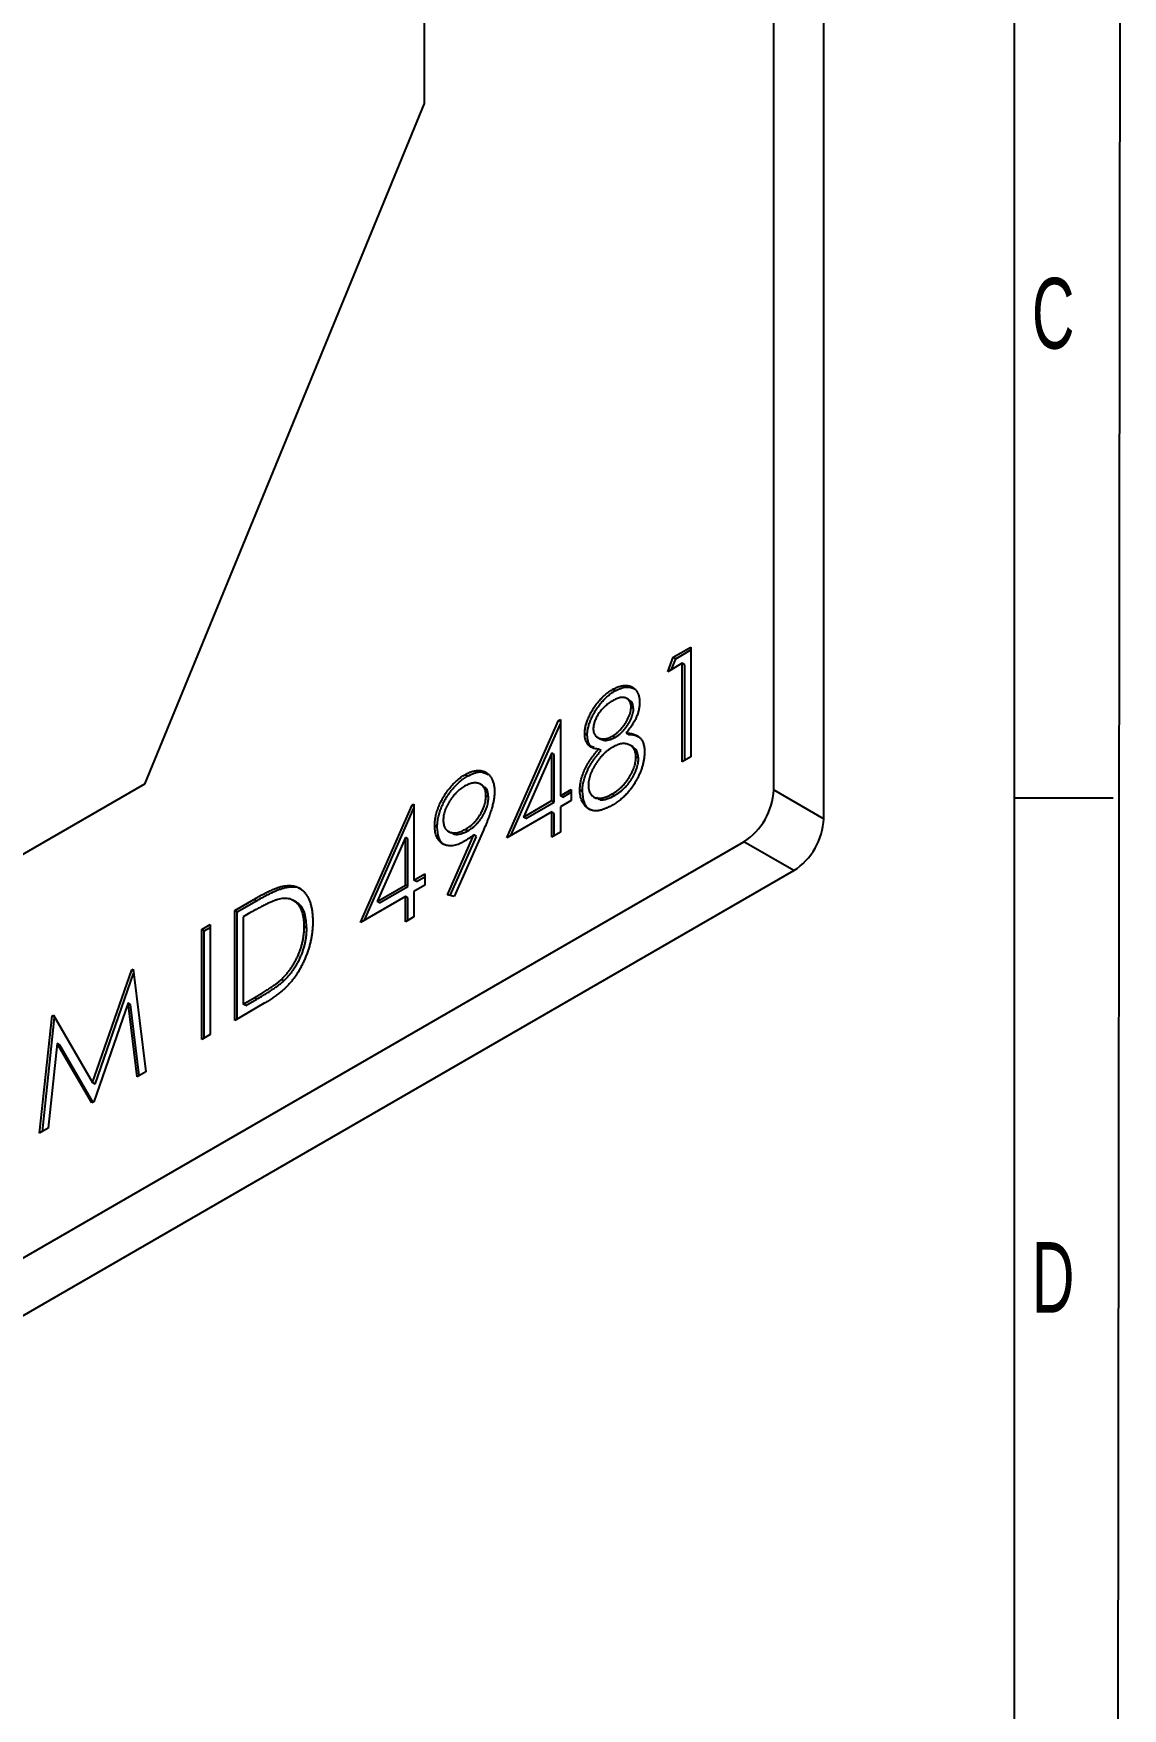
# Model space of a CAD drawing. Header units: millimetres. Extents: x 10 to 411, y 8 to 288.
# Drawn here: x 372 to 410.6, y 150.4 to 209.7 of the extents above; entities that cross this region are included whole.
import ezdxf

# ---------------------------------------------------------------- set-up
doc = ezdxf.new("R2010")
doc.units = ezdxf.units.MM
doc.layers.add('SLD-0', color=179, linetype='Continuous')
doc.styles.add('SLDTEXTSTYLE2', font='TXT', dxfattribs={"width": 0.623711})

msp = doc.modelspace()

# ---------------------------------------------------------------- linework, layer by layer
at = {"color": 7, "linetype": 'Continuous', "lineweight": 25}
for p, q in [((398.2244, 182.9086), (398.2244, 279.5053)), ((399.9922, 181.8881), (399.9922, 278.4848)), ((385.85, 272.3618), (385.85, 207.2018)), ((385.85, 207.2018), (375.9505, 183.1148)), ((394.6656, 187.6008), (395.2882, 187.9602)), ((395.2882, 187.9602), (395.2882, 184.0714)), ((394.4679, 187.0878), (394.6656, 187.6008)), ((394.986, 187.3869), (394.4679, 187.0878)), ((394.6069, 187.168), (394.7539, 187.5497)), ((394.7539, 187.5497), (394.6656, 187.6008)), ((394.7539, 187.5497), (395.2882, 187.8582)), ((394.986, 183.897), (394.986, 187.3869)), ((395.0744, 187.3359), (394.986, 187.3869)), ((395.0744, 183.948), (395.0744, 187.3359)), ((392.6074, 186.4103), (392.519, 186.4613)), ((393.1161, 186.0867), (393.0056, 186.1505)), ((393.2611, 185.7921), (393.1727, 185.8431)), ((388.7689, 181.2053), (390.6072, 185.3576)), ((388.918, 181.2914), (390.6686, 185.2456)), ((390.6072, 185.3576), (390.6686, 185.3931)), ((390.6686, 185.3222), (390.6072, 185.3576)), ((390.6686, 185.3931), (390.6686, 182.7008)), ((391.6204, 184.8426), (391.532, 184.8936)), ((391.9769, 184.7676), (392.0874, 184.7038)), ((392.6027, 184.7623), (392.5143, 184.8133)), ((393.085, 184.8639), (392.9966, 184.9149)), ((393.2445, 184.4271), (393.134, 184.4909)), ((390.3663, 184.2152), (389.3625, 181.9469)), ((390.3663, 182.5264), (390.3663, 184.2152)), ((390.4547, 184.1642), (390.3663, 184.2152)), ((390.4547, 182.4753), (390.4547, 184.1642)), ((392.1122, 184.3023), (392.0238, 184.3534)), ((393.4338, 184.0245), (393.3454, 184.0755)), ((395.2882, 184.0714), (394.986, 183.897)), ((387.3819, 183.3937), (387.2935, 183.4447)), ((375.9505, 183.1148), (360.3942, 174.1343)), ((387.9509, 183.043), (387.8405, 183.1068)), ((388.1233, 182.65), (388.0349, 182.7011)), ((390.6686, 182.7008), (391.0571, 182.9251)), ((390.757, 182.6498), (390.6686, 182.7008)), ((390.757, 182.6498), (391.0571, 182.8231)), ((391.0571, 182.9251), (391.0571, 182.5263)), ((391.4477, 182.8531), (391.3594, 182.9041)), ((391.8389, 182.6636), (391.9494, 182.5998)), ((392.5905, 182.7112), (392.5021, 182.7622)), ((398.2244, 182.9086), (399.9922, 181.8881)), ((383.588, 178.2144), (385.4263, 182.3667)), ((383.7371, 178.3005), (385.4876, 182.2547)), ((385.4263, 182.3667), (385.4876, 182.4022)), ((385.4876, 182.3313), (385.4263, 182.3667)), ((385.4876, 182.4022), (385.4876, 179.7099)), ((390.3663, 182.1275), (388.7689, 181.2053)), ((389.3625, 181.9469), (390.3663, 182.5264)), ((389.4509, 181.8959), (390.4547, 182.4753)), ((390.4547, 182.4753), (390.3663, 182.5264)), ((390.3663, 181.2301), (390.3663, 182.1275)), ((390.4547, 182.0765), (390.3663, 182.1275)), ((390.4547, 181.2811), (390.4547, 182.0765)), ((391.0571, 182.5263), (390.6686, 182.302)), ((390.6686, 182.302), (390.6686, 181.4046)), ((386.31, 181.5838), (386.2216, 181.6348)), ((386.6966, 181.4437), (386.8071, 181.3799)), ((387.9493, 181.4862), (386.9124, 179.1365)), ((387.3974, 181.4582), (387.3091, 181.5093)), ((389.4509, 181.8959), (389.3625, 181.9469)), ((261.3992, 102.6963), (397.1637, 181.0715)), ((385.1854, 181.2244), (384.1816, 178.956)), ((385.1854, 179.5355), (385.1854, 181.2244)), ((385.2738, 181.1733), (385.1854, 181.2244)), ((385.2738, 179.4845), (385.2738, 181.1733)), ((386.6709, 179.191), (387.6072, 181.3122)), ((386.7717, 179.1682), (387.6956, 181.2611)), ((387.6956, 181.2611), (387.6072, 181.3122)), ((390.6686, 181.4046), (390.3663, 181.2301)), ((398.9315, 180.0509), (397.1637, 181.0715)), ((263.167, 101.6758), (398.9315, 180.0509)), ((385.4876, 179.7099), (385.8762, 179.9343)), ((385.576, 179.6589), (385.4876, 179.7099)), ((385.576, 179.6589), (385.8762, 179.8322)), ((385.8762, 179.9343), (385.8762, 179.5354)), ((380.978, 179.4568), (380.8896, 179.5078)), ((385.1854, 179.1366), (383.588, 178.2144)), ((384.1816, 178.956), (385.1854, 179.5355)), ((384.27, 178.905), (385.2738, 179.4845)), ((385.2738, 179.4845), (385.1854, 179.5355)), ((385.1854, 178.2392), (385.1854, 179.1366)), ((385.2738, 179.0856), (385.1854, 179.1366)), ((385.2738, 178.2902), (385.2738, 179.0856)), ((385.8762, 179.5354), (385.4876, 179.3111)), ((385.4876, 179.3111), (385.4876, 178.4137)), ((386.9124, 179.1365), (386.6709, 179.191)), ((379.141, 178.6386), (379.821, 179.0312)), ((379.141, 174.7499), (379.141, 178.6386)), ((379.2294, 178.5876), (379.141, 178.6386)), ((379.2294, 178.5876), (379.9094, 178.9802)), ((379.2294, 174.8009), (379.2294, 178.5876)), ((379.68, 178.5509), (379.4432, 178.4143)), ((379.9094, 178.9802), (379.821, 179.0312)), ((381.3315, 178.9302), (381.221, 178.994)), ((384.27, 178.905), (384.1816, 178.956)), ((377.9753, 177.9657), (378.2775, 178.1402)), ((377.9753, 174.0769), (377.9753, 177.9657)), ((378.0637, 177.9147), (377.9753, 177.9657)), ((378.0637, 177.9147), (378.2775, 178.0381)), ((378.0637, 174.1279), (378.0637, 177.9147)), ((378.2775, 178.1402), (378.2775, 174.2514)), ((379.4432, 178.4143), (379.4432, 175.3232)), ((381.6903, 178.0156), (381.602, 178.0666)), ((385.4876, 178.4137), (385.1854, 178.2392)), ((374.1112, 172.5442), (375.4982, 176.5357)), ((374.1996, 172.4932), (375.5606, 176.41)), ((375.4982, 176.5357), (375.542, 176.561)), ((375.5488, 176.5065), (375.4982, 176.5357)), ((375.542, 176.561), (375.9893, 172.9304)), ((380.8808, 176.15), (380.7924, 176.201)), ((379.4432, 175.3232), (379.8298, 175.5463)), ((379.5316, 175.2722), (379.9182, 175.4953)), ((379.9182, 175.4953), (379.8298, 175.5463)), ((372.2331, 170.762), (372.6777, 174.9074)), ((372.6777, 174.9074), (372.7209, 174.9324)), ((372.7646, 174.8573), (372.6777, 174.9074)), ((372.7209, 174.9324), (374.1112, 172.5442)), ((375.3633, 175.3672), (374.1476, 171.8672)), ((375.6857, 172.7552), (375.3633, 175.3672)), ((375.4517, 175.3162), (375.3633, 175.3672)), ((375.7624, 172.7994), (375.4517, 175.3162)), ((380.1846, 175.3523), (379.141, 174.7499)), ((379.5316, 175.2722), (379.4432, 175.3232)), ((372.3332, 170.8198), (372.7659, 174.855)), ((372.8592, 173.9278), (372.5374, 170.9377)), ((374.0795, 171.8279), (372.8592, 173.9278)), ((372.9475, 173.8768), (372.8592, 173.9278)), ((374.1235, 171.8533), (372.9475, 173.8768)), ((378.2775, 174.2514), (377.9753, 174.0769)), ((374.1996, 172.4932), (374.1112, 172.5442)), ((375.9893, 172.9304), (375.6857, 172.7552)), ((374.1476, 171.8672), (374.0795, 171.8279)), ((372.5374, 170.9377), (372.2331, 170.762))]:
    msp.add_line(p, q, dxfattribs=at)
for centre in [(395.9216, 183.0134), (397.6893, 181.9929)]:
    msp.add_arc(centre, 2.3052, 302.605478, 357.394522, dxfattribs=at)
for points, knots in [([(391.532, 184.8936), (391.5336, 184.936), (391.5368, 185.0211), (391.5624, 185.1599), (391.604, 185.3057), (391.6607, 185.4575), (391.7313, 185.6104), (391.8161, 185.7599), (391.9129, 185.9039), (392.0213, 186.0404), (392.1379, 186.168), (392.261, 186.2806), (392.3883, 186.3812), (392.475, 186.4344), (392.519, 186.4613)], [0, 0, 0, 0, 0.0740584, 0.1488704, 0.2266677, 0.3077348, 0.3911572, 0.4739294, 0.5579278, 0.6449893, 0.7333641, 0.821092, 0.9092872, 1, 1, 1, 1]), ([(391.6204, 184.8426), (391.622, 184.885), (391.6252, 184.9701), (391.6508, 185.1089), (391.6924, 185.2547), (391.7491, 185.4064), (391.8197, 185.5594), (391.9045, 185.7089), (392.0012, 185.8529), (392.1096, 185.9894), (392.2263, 186.117), (392.3494, 186.2295), (392.4767, 186.3302), (392.5634, 186.3833), (392.6074, 186.4103)], [0, 0, 0, 0, 0.0740584, 0.1488704, 0.2266677, 0.3077348, 0.3911572, 0.4739294, 0.5579278, 0.6449893, 0.7333641, 0.821092, 0.9092872, 1, 1, 1, 1]), ([(393.1727, 185.8431), (393.1722, 185.8613), (393.1711, 185.8973), (393.1628, 185.9467), (393.1489, 185.9916), (393.1302, 186.0329), (393.1056, 186.0693), (393.0764, 186.1023), (393.0409, 186.1298), (393.001, 186.1541), (392.9559, 186.1718), (392.9054, 186.1812), (392.85, 186.1819), (392.7896, 186.1735), (392.7244, 186.1558), (392.6548, 186.1306), (392.5801, 186.0958), (392.5287, 186.0674), (392.5021, 186.0527)], [0, 0, 0, 0, 0.0509024, 0.101034, 0.1510838, 0.203062, 0.2562484, 0.3108467, 0.3687691, 0.430015, 0.4925196, 0.5560487, 0.6219957, 0.6901924, 0.7613849, 0.8363562, 0.915487, 1, 1, 1, 1]), ([(392.519, 186.4613), (392.5618, 186.4844), (392.6462, 186.53), (392.7704, 186.5752), (392.8891, 186.5996), (393.0021, 186.6049), (393.1073, 186.5919), (393.2002, 186.5562), (393.2823, 186.5035), (393.3503, 186.4306), (393.4062, 186.3443), (393.4452, 186.2428), (393.4702, 186.1304), (393.4733, 186.0464), (393.4749, 186.0043)], [0, 0, 0, 0, 0.0894097, 0.1763058, 0.2626259, 0.3494457, 0.4354983, 0.5189281, 0.6013547, 0.6842564, 0.7658067, 0.8448769, 0.9222798, 1, 1, 1, 1]), ([(392.6074, 186.4103), (392.7435, 186.4741), (393.0061, 186.5973), (393.2086, 186.5201), (393.3062, 186.483)], [0, 0, 0, 0, 0.5182518, 1, 1, 1, 1]), ([(392.5021, 186.0527), (392.4785, 186.0383), (392.4323, 186.0102), (392.3645, 185.9637), (392.3001, 185.9121), (392.2383, 185.8573), (392.18, 185.7978), (392.1244, 185.7353), (392.0725, 185.6683), (392.0236, 185.5985), (391.9796, 185.5275), (391.9405, 185.4574), (391.9081, 185.3882), (391.8805, 185.3203), (391.8605, 185.2536), (391.8455, 185.1884), (391.8354, 185.1238), (391.8347, 185.0832), (391.8343, 185.0627)], [0, 0, 0, 0, 0.0752433, 0.1472088, 0.2164471, 0.284025, 0.3506554, 0.4150313, 0.4796298, 0.5446516, 0.6080442, 0.6678276, 0.7251142, 0.7809917, 0.835527, 0.8894382, 0.9440721, 1, 1, 1, 1]), ([(392.5143, 184.8133), (392.5429, 184.8308), (392.5999, 184.8656), (392.6838, 184.932), (392.7655, 185.0074), (392.8439, 185.0913), (392.9172, 185.1821), (392.9824, 185.2778), (393.0392, 185.3768), (393.0869, 185.4778), (393.1238, 185.5773), (393.1526, 185.6723), (393.1694, 185.7616), (393.1716, 185.8161), (393.1727, 185.8431)], [0, 0, 0, 0, 0.0896899, 0.178494, 0.2668378, 0.3565582, 0.4453342, 0.5308058, 0.6140762, 0.6977071, 0.7791419, 0.8553536, 0.9285568, 1, 1, 1, 1]), ([(392.6027, 184.7623), (392.6313, 184.7798), (392.6882, 184.8146), (392.7722, 184.881), (392.8539, 184.9564), (392.9323, 185.0403), (393.0056, 185.131), (393.0708, 185.2268), (393.1276, 185.3258), (393.1753, 185.4267), (393.2122, 185.5262), (393.241, 185.6213), (393.2578, 185.7106), (393.26, 185.7651), (393.2611, 185.7921)], [0, 0, 0, 0, 0.0896899, 0.178494, 0.2668378, 0.3565582, 0.4453342, 0.5308058, 0.6140762, 0.6977071, 0.7791419, 0.8553536, 0.9285568, 1, 1, 1, 1]), ([(393.4749, 186.0043), (393.4735, 185.9613), (393.4708, 185.8769), (393.448, 185.7429), (393.4096, 185.6076), (393.3572, 185.4706), (393.2888, 185.3327), (393.2055, 185.1933), (393.1078, 185.0519), (393.0345, 184.9615), (392.9966, 184.9149)], [0, 0, 0, 0, 0.121904, 0.2394126, 0.3554101, 0.4720907, 0.592859, 0.7187035, 0.8548924, 1, 1, 1, 1]), ([(393.2611, 185.7921), (393.2471, 185.8885), (393.2269, 186.0287), (393.1267, 186.0645), (393.0954, 186.0757)], [0, 0, 0, 0, 0.6876338, 1, 1, 1, 1]), ([(391.8343, 185.0627), (391.8349, 185.0427), (391.8362, 185.0033), (391.8463, 184.9499), (391.8614, 184.9004), (391.8851, 184.8582), (391.9136, 184.8193), (391.9487, 184.786), (391.9905, 184.7584), (392.0377, 184.7359), (392.0891, 184.719), (392.1435, 184.71), (392.2003, 184.709), (392.2589, 184.7147), (392.3199, 184.728), (392.3829, 184.7489), (392.4479, 184.7767), (392.492, 184.801), (392.5143, 184.8133)], [0, 0, 0, 0, 0.0545639, 0.1078262, 0.1619237, 0.2175097, 0.2744983, 0.3348148, 0.3975549, 0.4647546, 0.5329012, 0.6000972, 0.6653542, 0.7310836, 0.7968835, 0.8632916, 0.9308312, 1, 1, 1, 1]), ([(392.0238, 184.3534), (391.9848, 184.3554), (391.9092, 184.3594), (391.809, 184.3891), (391.723, 184.4342), (391.6535, 184.4981), (391.5988, 184.5765), (391.5612, 184.6702), (391.5358, 184.7741), (391.5333, 184.8537), (391.532, 184.8936)], [0, 0, 0, 0, 0.1458601, 0.2824259, 0.4108504, 0.5350294, 0.6547011, 0.7701334, 0.8845558, 1, 1, 1, 1]), ([(391.8637, 184.4088), (391.8153, 184.4214), (391.7118, 184.4484), (391.6394, 184.6238), (391.6268, 184.7697), (391.6204, 184.8426)], [0, 0, 0, 0, 0.30520498, 0.65269099, 1, 1, 1, 1]), ([(392.5217, 184.4187), (392.4917, 184.4008), (392.433, 184.3657), (392.3469, 184.3026), (392.2643, 184.2362), (392.1854, 184.1623), (392.1104, 184.0821), (392.0387, 183.9963), (391.9709, 183.9047), (391.9079, 183.8086), (391.8505, 183.7109), (391.8001, 183.6135), (391.7573, 183.518), (391.7228, 183.4238), (391.6945, 183.3315), (391.6759, 183.2409), (391.664, 183.1521), (391.6624, 183.0954), (391.6616, 183.0669)], [0, 0, 0, 0, 0.0712687, 0.1398118, 0.2064974, 0.2715352, 0.3360818, 0.4005284, 0.4649838, 0.5300503, 0.5944234, 0.6555827, 0.7148491, 0.7721151, 0.8289992, 0.8851222, 0.9420794, 1, 1, 1, 1]), ([(392.0847, 184.7251), (392.1211, 184.7009), (392.2059, 184.6445), (392.391, 184.6598), (392.5321, 184.7281), (392.6027, 184.7623)], [0, 0, 0, 0, 0.2731328, 0.6365002, 1, 1, 1, 1]), ([(393.3454, 184.0755), (393.3445, 184.1015), (393.3428, 184.1529), (393.3319, 184.2241), (393.3127, 184.2879), (393.2864, 184.3459), (393.2514, 184.3956), (393.2102, 184.4404), (393.1604, 184.477), (393.1042, 184.507), (393.043, 184.5295), (392.9779, 184.543), (392.9094, 184.5465), (392.8378, 184.5402), (392.763, 184.5246), (392.6853, 184.499), (392.6045, 184.4644), (392.5496, 184.4341), (392.5217, 184.4187)], [0, 0, 0, 0, 0.05733943, 0.11306333, 0.16918145, 0.22577456, 0.2838263, 0.34345428, 0.40590696, 0.47139226, 0.53800283, 0.60306356, 0.66760183, 0.73222544, 0.79700481, 0.86304799, 0.93035699, 1, 1, 1, 1]), ([(392.9966, 184.9149), (393.0242, 184.9142), (393.0779, 184.9129), (393.1545, 184.905), (393.2245, 184.8904), (393.2898, 184.873), (393.3493, 184.8499), (393.4024, 184.8205), (393.4503, 184.787), (393.4921, 184.748), (393.5288, 184.7041), (393.5606, 184.6552), (393.5877, 184.6017), (393.6092, 184.5423), (393.627, 184.479), (393.6392, 184.4099), (393.6457, 184.3355), (393.647, 184.2834), (393.6476, 184.257)], [0, 0, 0, 0, 0.0795248, 0.1551, 0.2272198, 0.2959105, 0.3620559, 0.4255201, 0.4858127, 0.5444947, 0.6014596, 0.6578406, 0.7139745, 0.769468, 0.82613, 0.8828854, 0.9407009, 1, 1, 1, 1]), ([(393.085, 184.8639), (393.1838, 184.8629), (393.3266, 184.8614), (393.4324, 184.7856), (393.465, 184.7623)], [0, 0, 0, 0, 0.69188182, 1, 1, 1, 1]), ([(393.4338, 184.0245), (393.4184, 184.1488), (393.3951, 184.3375), (393.2659, 184.3941), (393.2217, 184.4135)], [0, 0, 0, 0, 0.6584664, 1, 1, 1, 1]), ([(391.3594, 182.9041), (391.3599, 182.9317), (391.361, 182.9863), (391.3686, 183.0703), (391.3808, 183.1549), (391.3974, 183.2402), (391.42, 183.3265), (391.4471, 183.4135), (391.4788, 183.5011), (391.5155, 183.59), (391.5581, 183.6798), (391.6063, 183.7714), (391.6612, 183.8645), (391.7221, 183.9593), (391.7882, 184.0566), (391.8614, 184.1541), (391.9397, 184.2547), (391.9953, 184.3199), (392.0238, 184.3534)], [0, 0, 0, 0, 0.0588536, 0.1163155, 0.1726748, 0.2287804, 0.2845804, 0.3402565, 0.3966298, 0.4535073, 0.5123182, 0.5726484, 0.6360219, 0.7023629, 0.7714831, 0.8441845, 0.9200698, 1, 1, 1, 1]), ([(391.4477, 182.8531), (391.4483, 182.8807), (391.4494, 182.9352), (391.457, 183.0193), (391.4692, 183.1039), (391.4858, 183.1892), (391.5083, 183.2755), (391.5355, 183.3625), (391.5672, 183.4501), (391.6038, 183.539), (391.6465, 183.6288), (391.6947, 183.7204), (391.7496, 183.8134), (391.8105, 183.9083), (391.8766, 184.0055), (391.9498, 184.1031), (392.0281, 184.2036), (392.0837, 184.2689), (392.1122, 184.3023)], [0, 0, 0, 0, 0.0588536, 0.1163155, 0.1726748, 0.2287804, 0.2845804, 0.3402565, 0.3966298, 0.4535073, 0.5123182, 0.5726484, 0.6360219, 0.7023629, 0.7714831, 0.8441845, 0.9200698, 1, 1, 1, 1]), ([(392.5021, 182.7622), (392.5336, 182.7811), (392.595, 182.8179), (392.6846, 182.8816), (392.7691, 182.9495), (392.8484, 183.023), (392.9234, 183.1001), (392.9928, 183.1837), (393.0584, 183.271), (393.117, 183.3636), (393.1703, 183.4571), (393.2168, 183.5504), (393.2572, 183.642), (393.2889, 183.732), (393.3142, 183.8204), (393.3324, 183.9074), (393.3437, 183.9933), (393.3448, 184.0479), (393.3454, 184.0755)], [0, 0, 0, 0, 0.0765589, 0.1491614, 0.2188268, 0.2855671, 0.3503131, 0.4141252, 0.4771792, 0.540368, 0.6022024, 0.6620337, 0.7199344, 0.7759074, 0.8311149, 0.8866674, 0.9425524, 1, 1, 1, 1]), ([(392.5905, 182.7112), (392.622, 182.7301), (392.6834, 182.7669), (392.773, 182.8306), (392.8575, 182.8984), (392.9368, 182.9719), (393.0118, 183.0491), (393.0812, 183.1326), (393.1468, 183.22), (393.2054, 183.3126), (393.2587, 183.4061), (393.3052, 183.4994), (393.3456, 183.591), (393.3773, 183.681), (393.4026, 183.7694), (393.4208, 183.8564), (393.432, 183.9423), (393.4332, 183.9968), (393.4338, 184.0245)], [0, 0, 0, 0, 0.0765589, 0.1491614, 0.2188268, 0.2855671, 0.3503131, 0.4141252, 0.4771792, 0.540368, 0.6022024, 0.6620337, 0.7199344, 0.7759074, 0.8311149, 0.8866674, 0.9425524, 1, 1, 1, 1]), ([(393.6476, 184.257), (393.6468, 184.2191), (393.6454, 184.1442), (393.6326, 184.0274), (393.6134, 183.9101), (393.5854, 183.7909), (393.5492, 183.6706), (393.5044, 183.5491), (393.4538, 183.4264), (393.4132, 183.3453), (393.3926, 183.3043)], [0, 0, 0, 0, 0.1281582, 0.2536731, 0.3773253, 0.4993846, 0.6229184, 0.7458394, 0.8713953, 1, 1, 1, 1]), ([(386.2216, 181.6348), (386.2233, 181.6902), (386.2266, 181.7988), (386.2529, 181.9701), (386.2963, 182.1427), (386.3567, 182.3162), (386.4329, 182.4879), (386.5244, 182.6559), (386.6307, 182.8181), (386.7494, 182.9733), (386.8777, 183.1171), (387.0121, 183.246), (387.1515, 183.3567), (387.246, 183.4152), (387.2935, 183.4447)], [0, 0, 0, 0, 0.0852491, 0.1673266, 0.2481753, 0.3288291, 0.4099081, 0.4905845, 0.5729935, 0.6582649, 0.7442216, 0.8290604, 0.9139383, 1, 1, 1, 1]), ([(386.31, 181.5838), (386.3117, 181.6391), (386.3149, 181.7478), (386.3413, 181.9191), (386.3847, 182.0916), (386.4451, 182.2652), (386.5213, 182.4369), (386.6128, 182.6049), (386.7191, 182.7671), (386.8378, 182.9223), (386.9661, 183.066), (387.1005, 183.195), (387.2399, 183.3057), (387.3344, 183.3642), (387.3819, 183.3937)], [0, 0, 0, 0, 0.0852491, 0.1673266, 0.2481753, 0.3288291, 0.4099081, 0.4905845, 0.5729935, 0.6582649, 0.7442216, 0.8290604, 0.9139383, 1, 1, 1, 1]), ([(387.2935, 183.4447), (387.3402, 183.4696), (387.4324, 183.5188), (387.5679, 183.5676), (387.6978, 183.593), (387.8212, 183.5957), (387.9354, 183.5757), (388.0382, 183.5327), (388.127, 183.4651), (388.2019, 183.3758), (388.262, 183.2681), (388.3054, 183.1445), (388.3321, 183.0061), (388.3355, 182.9038), (388.3371, 182.8522)], [0, 0, 0, 0, 0.0855321, 0.1690034, 0.2519432, 0.335682, 0.4194086, 0.5012649, 0.5837029, 0.6680004, 0.7519187, 0.8345977, 0.9165257, 1, 1, 1, 1]), ([(387.3819, 183.3937), (387.538, 183.4669), (387.8176, 183.5981), (388.0228, 183.499), (388.1135, 183.4552)], [0, 0, 0, 0, 0.5580888, 1, 1, 1, 1]), ([(393.3926, 183.3043), (393.3658, 183.2548), (393.3126, 183.1565), (393.2214, 183.0162), (393.1213, 182.8847), (393.0127, 182.7619), (392.8959, 182.6477), (392.7709, 182.542), (392.6375, 182.4457), (392.5458, 182.39), (392.4987, 182.3614)], [0, 0, 0, 0, 0.11928345, 0.23709288, 0.35479604, 0.4745763, 0.59746007, 0.72492615, 0.8588832, 1, 1, 1, 1]), ([(387.278, 183.0369), (387.2524, 183.0212), (387.202, 182.9905), (387.1279, 182.9377), (387.0568, 182.8785), (386.9884, 182.8141), (386.9227, 182.744), (386.8598, 182.6688), (386.8, 182.5879), (386.7441, 182.503), (386.692, 182.4161), (386.6476, 182.3285), (386.6095, 182.2425), (386.5779, 182.1573), (386.5538, 182.0732), (386.5359, 181.9899), (386.5257, 181.9079), (386.5245, 181.8554), (386.5238, 181.8287)], [0, 0, 0, 0, 0.0687118, 0.1348121, 0.1995376, 0.2633349, 0.3267475, 0.3903285, 0.4541258, 0.5192033, 0.5835101, 0.6454972, 0.7052898, 0.7634876, 0.8218564, 0.8800043, 0.9391077, 1, 1, 1, 1]), ([(388.0349, 182.7011), (388.0343, 182.727), (388.033, 182.778), (388.0228, 182.8483), (388.0049, 182.9109), (387.9809, 182.9673), (387.9492, 183.0158), (387.9112, 183.0582), (387.866, 183.0936), (387.8141, 183.1207), (387.758, 183.1409), (387.6983, 183.1529), (387.6354, 183.1555), (387.5697, 183.1497), (387.5011, 183.1351), (387.4295, 183.1118), (387.3547, 183.0786), (387.3039, 183.051), (387.278, 183.0369)], [0, 0, 0, 0, 0.0607601, 0.1197352, 0.1777569, 0.235999, 0.2940704, 0.3537332, 0.4159726, 0.4801398, 0.5450761, 0.6087349, 0.6721779, 0.7354528, 0.7991116, 0.8642837, 0.9308371, 1, 1, 1, 1]), ([(387.3091, 181.5093), (387.3358, 181.5256), (387.388, 181.5573), (387.4644, 181.6114), (387.5364, 181.6708), (387.6044, 181.7355), (387.669, 181.8035), (387.7292, 181.8774), (387.7849, 181.9562), (387.8367, 182.0386), (387.8827, 182.1234), (387.9236, 182.208), (387.9584, 182.2921), (387.9859, 182.3757), (388.0085, 182.4587), (388.0241, 182.5408), (388.0327, 182.6219), (388.0342, 182.6744), (388.0349, 182.7011)], [0, 0, 0, 0, 0.072713, 0.1415475, 0.2083625, 0.2724616, 0.33539, 0.3977113, 0.4593834, 0.5220982, 0.5843148, 0.6443919, 0.703345, 0.7615089, 0.8200305, 0.878517, 0.9382645, 1, 1, 1, 1]), ([(387.3974, 181.4582), (387.4242, 181.4746), (387.4764, 181.5063), (387.5527, 181.5604), (387.6248, 181.6198), (387.6928, 181.6845), (387.7574, 181.7525), (387.8176, 181.8263), (387.8733, 181.9052), (387.9251, 181.9875), (387.971, 182.0724), (388.012, 182.157), (388.0468, 182.241), (388.0743, 182.3247), (388.0968, 182.4076), (388.1125, 182.4898), (388.1211, 182.5708), (388.1226, 182.6234), (388.1233, 182.65)], [0, 0, 0, 0, 0.072713, 0.1415475, 0.2083625, 0.2724616, 0.33539, 0.3977113, 0.4593834, 0.5220982, 0.5843148, 0.6443919, 0.703345, 0.7615089, 0.8200305, 0.878517, 0.9382645, 1, 1, 1, 1]), ([(388.1233, 182.65), (388.1116, 182.7682), (388.0935, 182.9517), (387.9712, 183.0089), (387.9277, 183.0292)], [0, 0, 0, 0, 0.6441832, 1, 1, 1, 1]), ([(388.3371, 182.8522), (388.336, 182.8107), (388.3337, 182.7266), (388.3176, 182.5915), (388.2903, 182.4474), (388.2592, 182.3209), (388.2293, 182.2139), (388.2011, 182.1268), (388.1698, 182.0342), (388.1333, 181.9357), (388.0941, 181.8316), (388.0498, 181.7215), (388.0014, 181.6058), (387.9669, 181.5267), (387.9493, 181.4862)], [0, 0, 0, 0, 0.09832, 0.1994175, 0.3056026, 0.4161624, 0.4745824, 0.5370065, 0.6038574, 0.6740896, 0.749417, 0.8282535, 0.9120542, 1, 1, 1, 1]), ([(392.4987, 182.3614), (392.4535, 182.3366), (392.3655, 182.2882), (392.2374, 182.2312), (392.1179, 182.1918), (392.0065, 182.168), (391.9038, 182.1613), (391.81, 182.1727), (391.7238, 182.1988), (391.6478, 182.2432), (391.5804, 182.2988), (391.5211, 182.3621), (391.4719, 182.4341), (391.4302, 182.5121), (391.3983, 182.5986), (391.3762, 182.6932), (391.3622, 182.7946), (391.3603, 182.8674), (391.3594, 182.9041)], [0, 0, 0, 0, 0.07855643, 0.15286284, 0.22355969, 0.29037494, 0.35540307, 0.41829116, 0.48038856, 0.54307262, 0.60492394, 0.66439831, 0.72194255, 0.77837489, 0.83382994, 0.88886124, 0.94408894, 1, 1, 1, 1]), ([(391.7829, 182.1942), (391.7607, 182.198), (391.632, 182.2195), (391.4963, 182.4506), (391.4639, 182.719), (391.4477, 182.8531)], [0, 0, 0, 0, 0.0947035, 0.5477237, 1, 1, 1, 1]), ([(391.6616, 183.0669), (391.6629, 183.0327), (391.6655, 182.9649), (391.6861, 182.8744), (391.7193, 182.7944), (391.7655, 182.7261), (391.8227, 182.6703), (391.893, 182.6334), (391.9722, 182.6103), (392.0628, 182.607), (392.1617, 182.6196), (392.269, 182.651), (392.383, 182.6965), (392.4618, 182.74), (392.5021, 182.7622)], [0, 0, 0, 0, 0.0748982, 0.1485963, 0.2244712, 0.3023227, 0.3819186, 0.4611487, 0.5424171, 0.6267161, 0.7145968, 0.8049029, 0.9001273, 1, 1, 1, 1]), ([(391.9532, 182.6321), (391.9932, 182.603), (392.152, 182.4878), (392.4028, 182.6156), (392.5905, 182.7112)], [0, 0, 0, 0, 0.2519707, 1, 1, 1, 1]), ([(387.2531, 181.0781), (387.2177, 181.0587), (387.1483, 181.0207), (387.0463, 180.9781), (386.9483, 180.9466), (386.8545, 180.9298), (386.7646, 180.9244), (386.6788, 180.9325), (386.5972, 180.9532), (386.5207, 180.9866), (386.4512, 181.0316), (386.3892, 181.086), (386.3377, 181.1525), (386.2949, 181.228), (386.2624, 181.315), (386.2388, 181.4114), (386.2242, 181.5182), (386.2225, 181.5955), (386.2216, 181.6348)], [0, 0, 0, 0, 0.0662949, 0.1301311, 0.1928622, 0.25436, 0.3159098, 0.3773381, 0.4402053, 0.5041751, 0.5680336, 0.6302277, 0.6908615, 0.7514218, 0.8114657, 0.8727505, 0.9353907, 1, 1, 1, 1]), ([(386.6039, 180.961), (386.585, 180.9654), (386.4703, 180.9917), (386.3459, 181.2037), (386.322, 181.457), (386.31, 181.5838)], [0, 0, 0, 0, 0.0896158, 0.5445823, 1, 1, 1, 1]), ([(386.5238, 181.8287), (386.5244, 181.8028), (386.5256, 181.7516), (386.5367, 181.6819), (386.5552, 181.6196), (386.58, 181.5634), (386.6128, 181.5149), (386.6529, 181.4741), (386.7, 181.44), (386.7533, 181.4133), (386.8117, 181.3941), (386.874, 181.384), (386.9393, 181.3827), (387.0076, 181.3909), (387.0786, 181.4067), (387.1529, 181.4316), (387.2302, 181.4663), (387.2825, 181.4948), (387.3091, 181.5093)], [0, 0, 0, 0, 0.05953959, 0.11742296, 0.17444044, 0.23173389, 0.28972198, 0.3492004, 0.41051553, 0.47508028, 0.54009448, 0.6044441, 0.66869667, 0.7321102, 0.79673935, 0.86290573, 0.93046164, 1, 1, 1, 1]), ([(386.808, 181.4068), (386.8431, 181.3806), (386.9338, 181.313), (387.1471, 181.3362), (387.314, 181.4175), (387.3974, 181.4582)], [0, 0, 0, 0, 0.24055221, 0.62007973, 1, 1, 1, 1]), ([(387.6072, 181.3122), (387.5475, 181.2692), (387.4299, 181.1847), (387.3114, 181.1133), (387.2531, 181.0781)], [0, 0, 0, 0, 0.5078576, 1, 1, 1, 1]), ([(379.821, 179.0312), (379.8802, 179.0648), (379.9944, 179.1299), (380.1595, 179.2192), (380.3123, 179.2967), (380.4523, 179.362), (380.5797, 179.4165), (380.6944, 179.4588), (380.7968, 179.4897), (380.8598, 179.502), (380.8896, 179.5078)], [0, 0, 0, 0, 0.1642892, 0.3174059, 0.4588436, 0.5893665, 0.7078313, 0.81577, 0.9128799, 1, 1, 1, 1]), ([(379.9094, 178.9802), (379.9685, 179.0138), (380.0828, 179.0788), (380.2479, 179.1681), (380.4007, 179.2457), (380.5406, 179.3109), (380.6681, 179.3655), (380.7828, 179.4078), (380.8852, 179.4387), (380.9482, 179.451), (380.978, 179.4568)], [0, 0, 0, 0, 0.1642892, 0.3174059, 0.4588436, 0.5893665, 0.7078313, 0.81577, 0.9128799, 1, 1, 1, 1]), ([(381.602, 178.0666), (381.6015, 178.1118), (381.6005, 178.2006), (381.5883, 178.3247), (381.5705, 178.4405), (381.5447, 178.5467), (381.5119, 178.644), (381.4709, 178.7313), (381.4241, 178.8109), (381.3683, 178.8787), (381.3073, 178.938), (381.2396, 178.9856), (381.1663, 179.0221), (381.0881, 179.0494), (381.0029, 179.0631), (380.9127, 179.0674), (380.8162, 179.0594), (380.749, 179.0461), (380.7149, 179.0393)], [0, 0, 0, 0, 0.0701512, 0.1378126, 0.2032262, 0.2671741, 0.330024, 0.3917943, 0.4530844, 0.5143339, 0.575, 0.6348655, 0.6941163, 0.7534416, 0.8131258, 0.8740797, 0.936007, 1, 1, 1, 1]), ([(380.8896, 179.5078), (380.9285, 179.5132), (381.0056, 179.5238), (381.1153, 179.5231), (381.2185, 179.5103), (381.3159, 179.4855), (381.4052, 179.445), (381.4899, 179.395), (381.5665, 179.3297), (381.6367, 179.2523), (381.6999, 179.164), (381.7549, 179.0643), (381.8005, 178.9531), (381.8384, 178.8319), (381.8683, 178.7), (381.8887, 178.5565), (381.9021, 178.4036), (381.9035, 178.2953), (381.9042, 178.2403)], [0, 0, 0, 0, 0.061545, 0.1216943, 0.1811549, 0.2398754, 0.2987019, 0.3576474, 0.4176048, 0.478494, 0.5404071, 0.602345, 0.6650043, 0.7285593, 0.7936505, 0.8605343, 0.929236, 1, 1, 1, 1]), ([(380.978, 179.4568), (381.1617, 179.48), (381.3717, 179.5066), (381.4977, 179.3762), (381.5135, 179.3598)], [0, 0, 0, 0, 0.8749357, 1, 1, 1, 1]), ([(380.7149, 179.0393), (380.6866, 179.032), (380.6266, 179.0165), (380.5286, 178.9809), (380.4183, 178.9356), (380.2952, 178.8802), (380.1595, 178.8131), (380.0111, 178.7358), (379.8498, 178.6484), (379.738, 178.5842), (379.68, 178.5509)], [0, 0, 0, 0, 0.0843186, 0.1792845, 0.2865825, 0.4051115, 0.5355929, 0.6781902, 0.8329758, 1, 1, 1, 1]), ([(381.6903, 178.0156), (381.6781, 178.1886), (381.6536, 178.5344), (381.4979, 178.8417), (381.3453, 178.9056), (381.3113, 178.9198)], [0, 0, 0, 0, 0.4379022, 0.874879, 1, 1, 1, 1]), ([(381.9042, 178.2403), (381.9036, 178.1919), (381.9024, 178.0965), (381.8917, 177.9507), (381.8761, 177.8063), (381.852, 177.6617), (381.8228, 177.5178), (381.7853, 177.3741), (381.7423, 177.2311), (381.6922, 177.0896), (381.6373, 176.9511), (381.5783, 176.8164), (381.5153, 176.6869), (381.4478, 176.5621), (381.3766, 176.4426), (381.3012, 176.3275), (381.2215, 176.218), (381.1378, 176.1118), (381.0477, 176.0093), (380.9494, 175.9099), (380.8426, 175.8128), (380.7274, 175.7168), (380.6038, 175.622), (380.4716, 175.53), (380.3309, 175.4382), (380.2343, 175.3815), (380.1846, 175.3523)], [0, 0, 0, 0, 0.0460807, 0.0908068, 0.1342953, 0.1770244, 0.2188227, 0.2602441, 0.3010799, 0.3416139, 0.3815834, 0.4201196, 0.4580746, 0.4947385, 0.5311946, 0.5669337, 0.6027127, 0.6383266, 0.6748532, 0.7134674, 0.7544418, 0.7978154, 0.8439895, 0.8930716, 0.9449633, 1, 1, 1, 1]), ([(380.7924, 176.201), (380.8232, 176.2312), (380.8839, 176.291), (380.9714, 176.3865), (381.0529, 176.487), (381.13, 176.5908), (381.2015, 176.6995), (381.2683, 176.812), (381.3303, 176.9287), (381.3867, 177.0491), (381.4372, 177.1724), (381.481, 177.2971), (381.5193, 177.423), (381.5494, 177.5501), (381.573, 177.6783), (381.5897, 177.8074), (381.6001, 177.9378), (381.6013, 178.0231), (381.602, 178.0666)], [0, 0, 0, 0, 0.0624145, 0.12333823, 0.18312454, 0.24178299, 0.30057888, 0.35968007, 0.41888164, 0.47953066, 0.54085054, 0.6023034, 0.66446321, 0.72780572, 0.79289481, 0.85967233, 0.9284644, 1, 1, 1, 1]), ([(380.8808, 176.15), (380.9116, 176.1802), (380.9723, 176.24), (381.0598, 176.3355), (381.1413, 176.436), (381.2184, 176.5398), (381.2899, 176.6485), (381.3567, 176.761), (381.4186, 176.8777), (381.4751, 176.9981), (381.5256, 177.1213), (381.5694, 177.2461), (381.6077, 177.372), (381.6378, 177.499), (381.6614, 177.6272), (381.6781, 177.7564), (381.6885, 177.8868), (381.6897, 177.9721), (381.6903, 178.0156)], [0, 0, 0, 0, 0.0624145, 0.12333823, 0.18312454, 0.24178299, 0.30057888, 0.35968007, 0.41888164, 0.47953066, 0.54085054, 0.6023034, 0.66446321, 0.72780572, 0.79289481, 0.85967233, 0.9284644, 1, 1, 1, 1]), ([(379.8298, 175.5463), (379.8853, 175.5787), (379.9922, 175.6409), (380.1458, 175.7342), (380.2861, 175.8228), (380.4133, 175.9069), (380.5271, 175.9866), (380.6278, 176.0605), (380.7152, 176.1305), (380.768, 176.1787), (380.7924, 176.201)], [0, 0, 0, 0, 0.17190066, 0.33062793, 0.47554884, 0.60674619, 0.7250238, 0.82974239, 0.92132282, 1, 1, 1, 1]), ([(379.9182, 175.4953), (379.9737, 175.5276), (380.0806, 175.5898), (380.2342, 175.6832), (380.3745, 175.7718), (380.5017, 175.8558), (380.6155, 175.9356), (380.7162, 176.0095), (380.8036, 176.0794), (380.8564, 176.1277), (380.8808, 176.15)], [0, 0, 0, 0, 0.17190066, 0.33062793, 0.47554884, 0.60674619, 0.7250238, 0.82974239, 0.92132282, 1, 1, 1, 1])]:
    msp.add_open_spline(points, degree=3, knots=knots, dxfattribs=at)
at = {"layer": 'SLD-0'}
for p, q in [((410.5696, 288.4983), (410.2362, 8.0222)), ((406.7359, 285.047), (406.7359, 10.6601)), ((406.7359, 182.6233), (410.2359, 182.6233))]:
    msp.add_line(p, q, dxfattribs=at)

# ---------------------------------------------------------------- texts
at = {"layer": 'SLD-0', "char_height": 2.5, "attachment_point": 1, "style": 'SLDTEXTSTYLE2'}
for s, insert in [('C', (407.3622, 201.0265)), ('D', (407.3622, 166.9015))]:
    msp.add_mtext(s, dxfattribs=dict(at, insert=insert))

doc.saveas('drawing.dxf')
